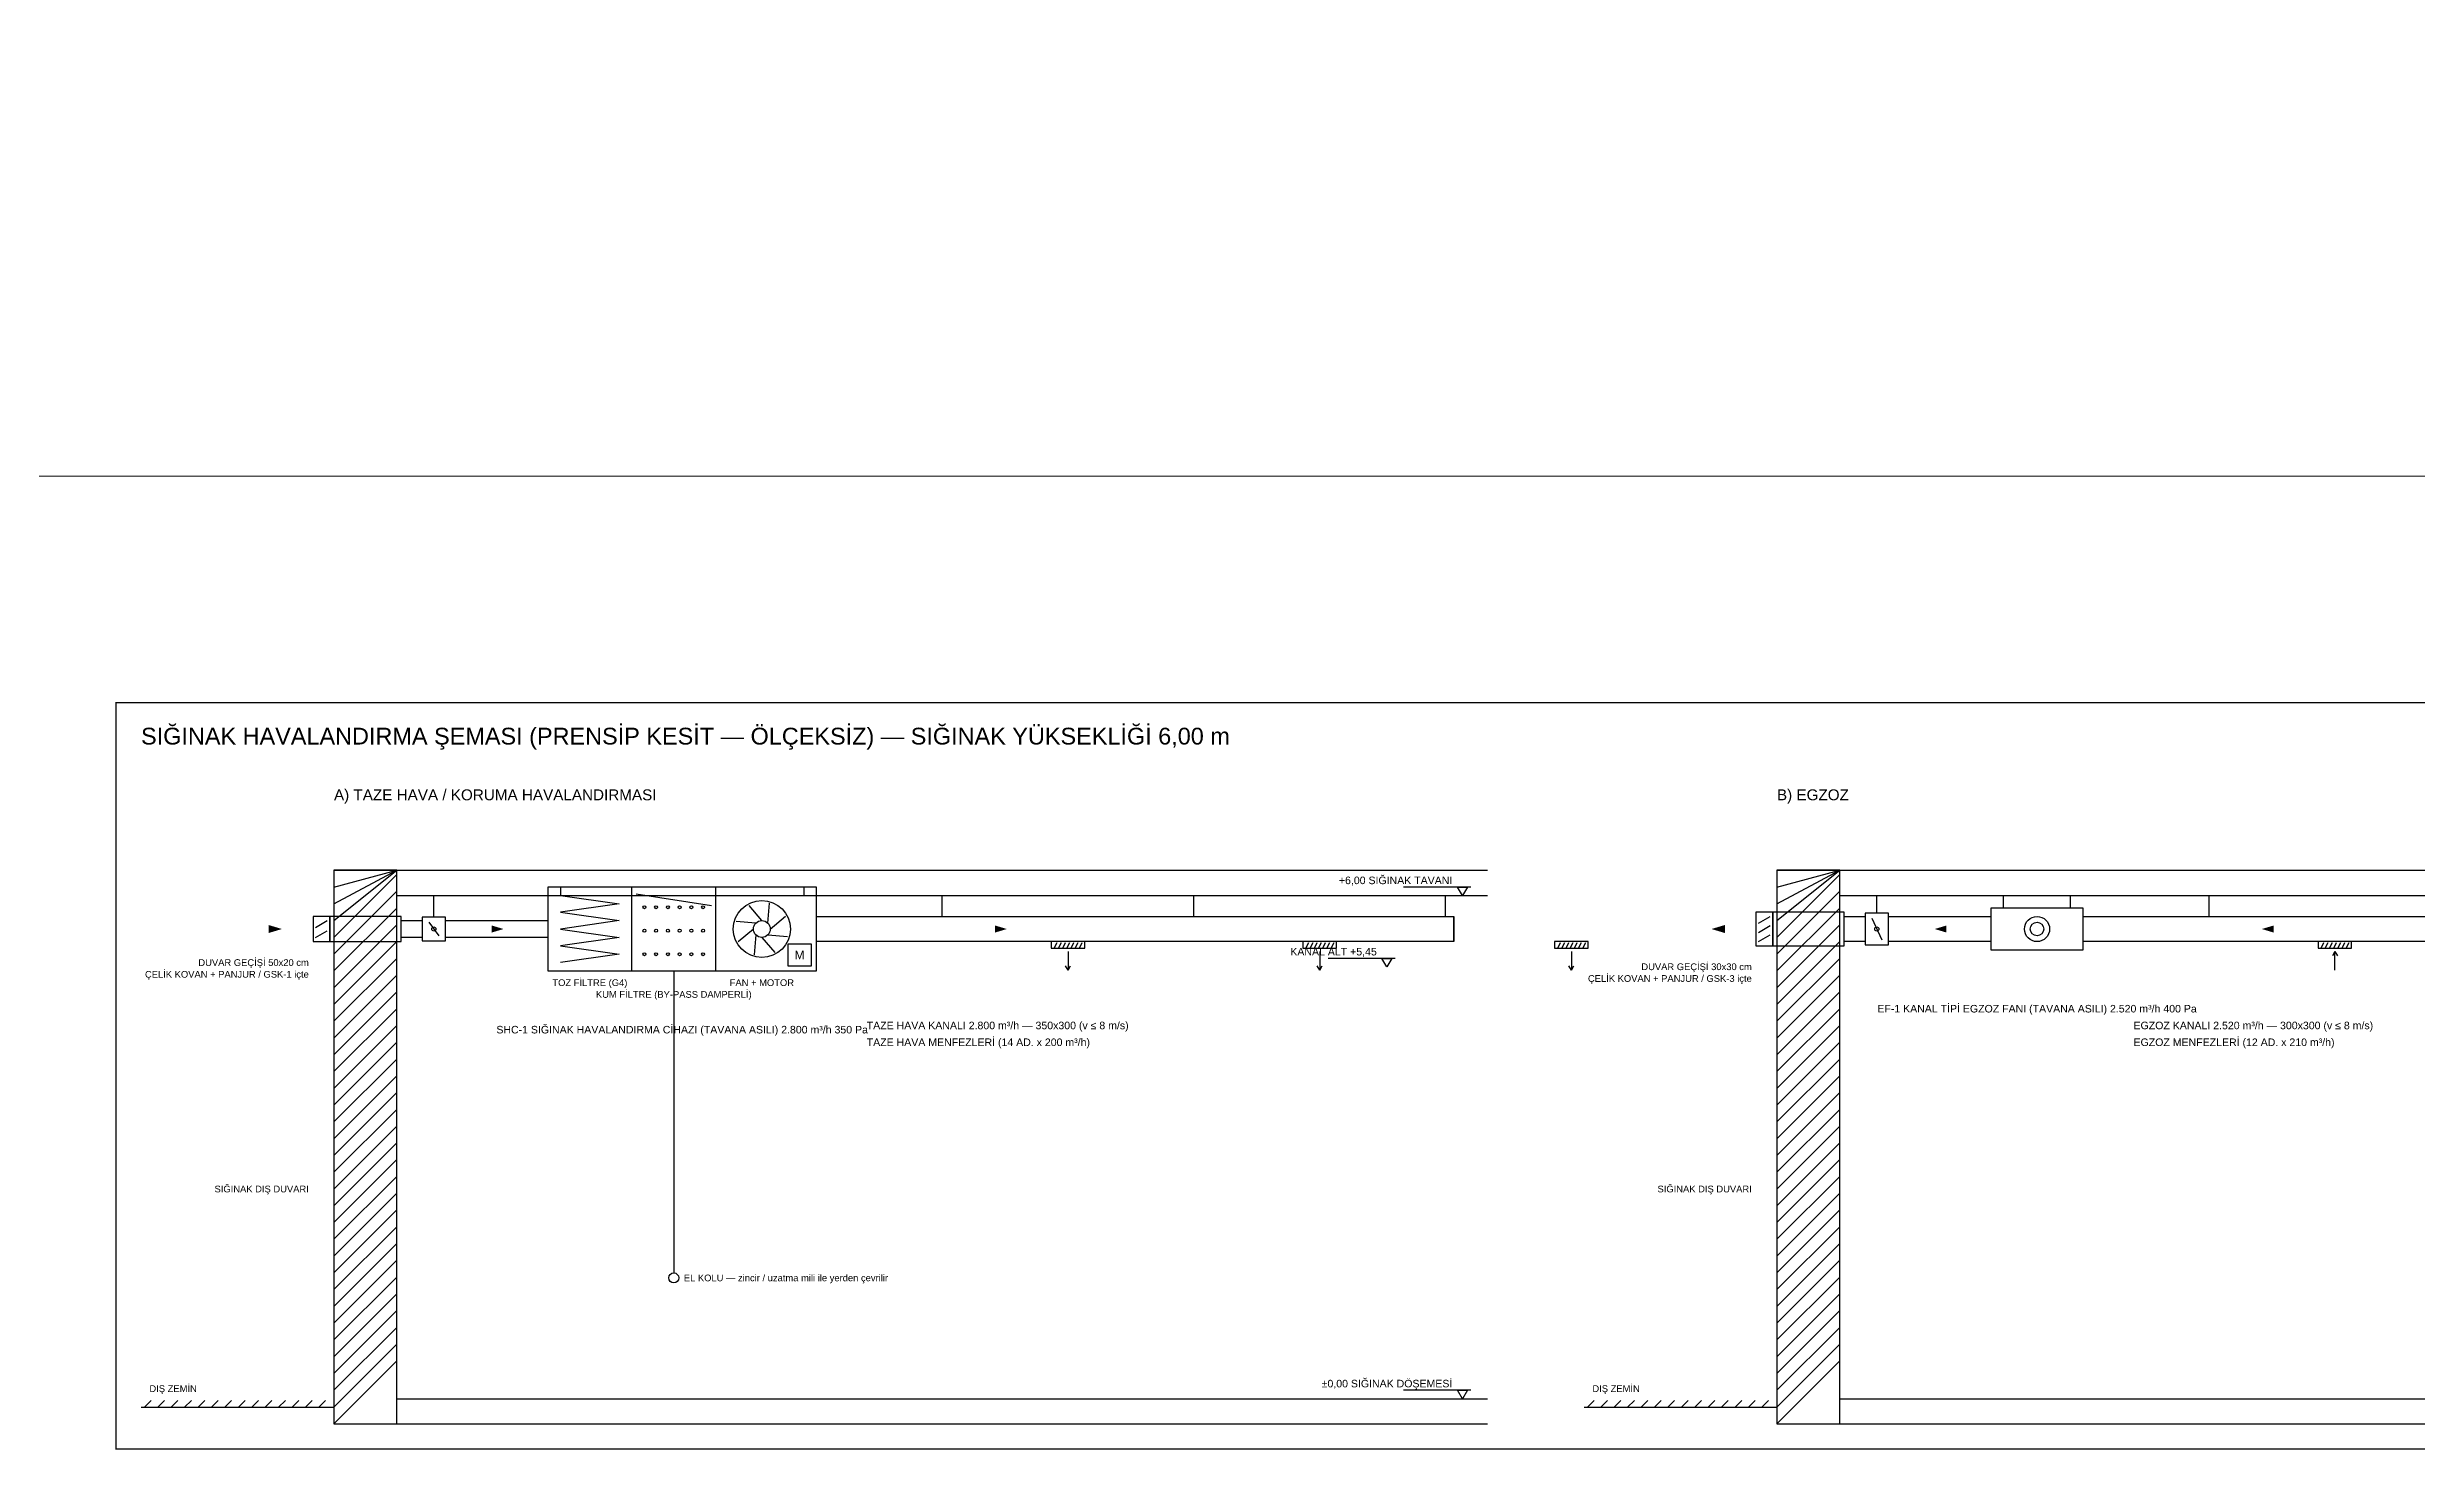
# Model space of a CAD drawing. Header units: centimetres. Extents: x -277999 to 283551, y -705288 to -693449.
# Drawn here: x 260788 to 263612, y -702511 to -700839 of the extents above; entities that cross this region are included whole.
import ezdxf
from ezdxf.enums import TextEntityAlignment as Align

# ---------------------------------------------------------------- set-up
doc = ezdxf.new("R2010")
doc.units = ezdxf.units.CM
for name, color, linetype in [('ROTAS-HAV-BASLIK', 7, 'Continuous'), ('ROTAS-HAV-CERCEVE', 7, 'Continuous'), ('ROTAS-HAV-CIHAZ', 6, 'Continuous'), ('ROTAS-HAV-EGZOZ', 4, 'Continuous'), ('ROTAS-HAV-GECIS', 2, 'Continuous'), ('ROTAS-HAV-KOT', 7, 'Continuous'), ('ROTAS-HAV-MENFEZ', 7, 'Continuous'), ('ROTAS-HAV-OK', 7, 'Continuous'), ('ROTAS-HAV-SEMA', 7, 'Continuous'), ('ROTAS-HAV-TAZE-HAVA', 3, 'Continuous')]:
    doc.layers.add(name, color=color, linetype=linetype)
doc.styles.add('ROTAS', font='arial.ttf')

msp = doc.modelspace()

# ---------------------------------------------------------------- linework, layer by layer
at = {"layer": 'ROTAS-HAV-CERCEVE', "const_width": 1.5}
for points in [[(258000, -701350), (283550, -701350), (283550, -693450), (258000, -693450)], [(260870, -702510), (265975, -702510), (265975, -701620), (260870, -701620)]]:
    msp.add_lwpolyline(points, close=True, dxfattribs=at)
at = {"layer": 'ROTAS-HAV-CIHAZ'}
for p, q in [((261249, -701876), (261249, -701850)), ((261400, -701840), (261400, -701850)), ((261485, -701940), (261485, -701840)), ((261490, -701848), (261580, -701862)), ((261585, -701940), (261585, -701840)), ((261640, -701880), (261624.7, -701861.9)), ((261647.1, -701882.9), (261649, -701859.3)), ((261690, -701840), (261690, -701850)), ((262969, -701871), (262969, -701850)), ((263120, -701865), (263120, -701850)), ((263200, -701865), (263200, -701850)), ((261243, -701882), (261255, -701898)), ((261632.9, -701882.9), (261609.3, -701881)), ((261630, -701890), (261611.9, -701905.3)), ((261650, -701890), (261668.1, -701874.7)), ((262963, -701877), (262975, -701903)), ((261632.9, -701897.1), (261631, -701920.7)), ((261640, -701900), (261655.3, -701918.1)), ((261647.1, -701897.1), (261670.7, -701899))]:
    msp.add_line(p, q, dxfattribs=at)
for points in [[(261385, -701940), (261705, -701940), (261705, -701840), (261385, -701840)], [(263105, -701915), (263215, -701915), (263215, -701865), (263105, -701865)], [(261235, -701904), (261263, -701904), (261263, -701876), (261235, -701876)], [(262955, -701909), (262983, -701909), (262983, -701871), (262955, -701871)], [(261671, -701934), (261699, -701934), (261699, -701908), (261671, -701908)]]:
    msp.add_lwpolyline(points, close=True, dxfattribs=at)
for points in [[(261400, -701850), (261470, -701860), (261400, -701870), (261470, -701880), (261400, -701890), (261470, -701900), (261400, -701910), (261470, -701920), (261400, -701930)], [(261535, -701940), (261535, -702300)]]:
    msp.add_lwpolyline(points, dxfattribs=at)
for centre, radius in [((261500, -701864), 1.8), ((261514, -701864), 1.8), ((261528, -701864), 1.8), ((261542, -701864), 1.8), ((261556, -701864), 1.8), ((261570, -701864), 1.8), ((261640, -701890), 34), ((261249, -701890), 2.5), ((261500, -701892), 1.8), ((261514, -701892), 1.8), ((261528, -701892), 1.8), ((261542, -701892), 1.8), ((261556, -701892), 1.8), ((261570, -701892), 1.8), ((261640, -701890), 10), ((262969, -701890), 2.5), ((263160, -701890), 15), ((263160, -701890), 8), ((261500, -701920), 1.8), ((261514, -701920), 1.8), ((261528, -701920), 1.8), ((261542, -701920), 1.8), ((261556, -701920), 1.8), ((261570, -701920), 1.8), ((261535, -702306), 6)]:
    msp.add_circle(centre, radius, dxfattribs=at)
at = {"layer": 'ROTAS-HAV-EGZOZ'}
msp.add_line((263365, -701875), (263365, -701850), dxfattribs=at)
for points in [[(262930, -701875), (262955, -701875)], [(263105, -701875), (263105, -701905), (262983, -701905)], [(262983, -701875), (263105, -701875)], [(264185, -701875), (264185, -701905), (263215, -701905), (263215, -701875), (264185, -701875)], [(262955, -701905), (262930, -701905)]]:
    msp.add_lwpolyline(points, dxfattribs=at)
at = {"layer": 'ROTAS-HAV-GECIS'}
for p, q in [((261108, -701888), (261122, -701880)), ((261108, -701900), (261122, -701892)), ((262828, -701883), (262842, -701875)), ((262828, -701894), (262842, -701886)), ((262828, -701905), (262842, -701897))]:
    msp.add_line(p, q, dxfattribs=at)
for points in [[(261105, -701905), (261125, -701905), (261125, -701875), (261105, -701875)], [(261125, -701905), (261210, -701905), (261210, -701875), (261125, -701875)], [(262825, -701910), (262845, -701910), (262845, -701870), (262825, -701870)], [(262845, -701910), (262930, -701910), (262930, -701870), (262845, -701870)]]:
    msp.add_lwpolyline(points, close=True, dxfattribs=at)
at = {"layer": 'ROTAS-HAV-KOT'}
for p, q in [((262485, -701840), (262405, -701840)), ((262395, -701925), (262315, -701925)), ((262485, -702440), (262405, -702440))]:
    msp.add_line(p, q, dxfattribs=at)
for points in [[(262475, -701850), (262469, -701840), (262481, -701840)], [(262385, -701935), (262379, -701925), (262391, -701925)], [(262475, -702450), (262469, -702440), (262481, -702440)]]:
    msp.add_lwpolyline(points, close=True, dxfattribs=at)
at = {"layer": 'ROTAS-HAV-MENFEZ'}
for p, q in [((261989, -701912), (261992, -701906)), ((261994, -701912), (261997, -701906)), ((261999, -701912), (262002, -701906)), ((262004, -701912), (262007, -701906)), ((262005, -701917), (262005, -701939)), ((262009, -701912), (262012, -701906)), ((262014, -701912), (262017, -701906)), ((262019, -701912), (262022, -701906)), ((262289, -701912), (262292, -701906)), ((262294, -701912), (262297, -701906)), ((262299, -701912), (262302, -701906)), ((262304, -701912), (262307, -701906)), ((262305, -701917), (262305, -701939)), ((262309, -701912), (262312, -701906)), ((262314, -701912), (262317, -701906)), ((262319, -701912), (262322, -701906)), ((262589, -701912), (262592, -701906)), ((262594, -701912), (262597, -701906)), ((262599, -701912), (262602, -701906)), ((262604, -701912), (262607, -701906)), ((262605, -701917), (262605, -701939)), ((262609, -701912), (262612, -701906)), ((262614, -701912), (262617, -701906)), ((262619, -701912), (262622, -701906)), ((263499, -701912), (263502, -701906)), ((263504, -701912), (263507, -701906)), ((263509, -701912), (263512, -701906)), ((263515, -701917), (263512, -701922)), ((263514, -701912), (263517, -701906)), ((263515, -701939), (263515, -701917)), ((263515, -701917), (263518, -701922)), ((263519, -701912), (263522, -701906)), ((263524, -701912), (263527, -701906)), ((263529, -701912), (263532, -701906)), ((262005, -701939), (262002, -701934)), ((262005, -701939), (262008, -701934)), ((262305, -701939), (262302, -701934)), ((262305, -701939), (262308, -701934)), ((262605, -701939), (262602, -701934)), ((262605, -701939), (262608, -701934))]:
    msp.add_line(p, q, dxfattribs=at)
for points in [[(261985, -701913), (262025, -701913), (262025, -701905), (261985, -701905)], [(262285, -701913), (262325, -701913), (262325, -701905), (262285, -701905)], [(262585, -701913), (262625, -701913), (262625, -701905), (262585, -701905)], [(263495, -701913), (263535, -701913), (263535, -701905), (263495, -701905)]]:
    msp.add_lwpolyline(points, close=True, dxfattribs=at)
at = {"layer": 'ROTAS-HAV-OK'}
for points in [[(261068, -701890), (261052, -701885.2), (261052, -701894.8)], [(261332, -701890), (261318, -701885.8), (261318, -701894.2)], [(261932, -701890), (261918, -701885.8), (261918, -701894.2)], [(262772, -701890), (262788, -701894.8), (262788, -701885.2)], [(263038, -701890), (263052, -701894.2), (263052, -701885.8)], [(263428, -701890), (263442, -701894.2), (263442, -701885.8)]]:
    msp.add_solid(points, dxfattribs=at)
at = {"layer": 'ROTAS-HAV-SEMA'}
for p, q in [((261130, -701880), (261205, -701820)), ((261130, -701860), (261205, -701820)), ((261130, -701840), (261205, -701820)), ((261130, -701820), (262505, -701820)), ((261130, -701900), (261205, -701825)), ((262850, -701880), (262925, -701820)), ((262850, -701860), (262925, -701820)), ((262850, -701840), (262925, -701820)), ((262850, -701820), (264225, -701820)), ((262850, -701900), (262925, -701825)), ((261130, -701920), (261205, -701845)), ((261130, -701940), (261205, -701865)), ((261205, -701850), (262505, -701850)), ((262850, -701920), (262925, -701845)), ((262850, -701940), (262925, -701865)), ((262925, -701850), (264225, -701850)), ((261130, -701960), (261205, -701885)), ((262850, -701960), (262925, -701885)), ((261130, -701980), (261205, -701905)), ((262850, -701980), (262925, -701905)), ((261130, -702000), (261205, -701925)), ((261130, -702020), (261205, -701945)), ((262850, -702000), (262925, -701925)), ((262850, -702020), (262925, -701945)), ((261130, -702040), (261205, -701965)), ((262850, -702040), (262925, -701965)), ((261130, -702060), (261205, -701985)), ((261130, -702080), (261205, -702005)), ((262850, -702060), (262925, -701985)), ((262850, -702080), (262925, -702005)), ((261130, -702100), (261205, -702025)), ((262850, -702100), (262925, -702025)), ((261130, -702120), (261205, -702045)), ((261130, -702140), (261205, -702065)), ((262850, -702120), (262925, -702045)), ((262850, -702140), (262925, -702065)), ((261130, -702160), (261205, -702085)), ((262850, -702160), (262925, -702085)), ((261130, -702180), (261205, -702105)), ((262850, -702180), (262925, -702105)), ((261130, -702200), (261205, -702125)), ((261130, -702220), (261205, -702145)), ((262850, -702200), (262925, -702125)), ((262850, -702220), (262925, -702145)), ((261130, -702240), (261205, -702165)), ((262850, -702240), (262925, -702165)), ((261130, -702260), (261205, -702185)), ((261130, -702280), (261205, -702205)), ((262850, -702260), (262925, -702185)), ((262850, -702280), (262925, -702205)), ((261130, -702300), (261205, -702225)), ((262850, -702300), (262925, -702225)), ((261130, -702320), (261205, -702245)), ((262850, -702320), (262925, -702245)), ((261130, -702340), (261205, -702265)), ((261130, -702360), (261205, -702285)), ((262850, -702340), (262925, -702265)), ((262850, -702360), (262925, -702285)), ((261130, -702380), (261205, -702305)), ((262850, -702380), (262925, -702305)), ((261130, -702400), (261205, -702325)), ((261130, -702420), (261205, -702345)), ((262850, -702400), (262925, -702325)), ((262850, -702420), (262925, -702345)), ((261130, -702440), (261205, -702365)), ((262850, -702440), (262925, -702365)), ((261130, -702460), (261205, -702385)), ((262850, -702460), (262925, -702385)), ((261130, -702480), (261205, -702405)), ((262850, -702480), (262925, -702405)), ((260900, -702460), (261130, -702460)), ((260904, -702460), (260912, -702452)), ((260920, -702460), (260928, -702452)), ((260936, -702460), (260944, -702452)), ((260952, -702460), (260960, -702452)), ((260968, -702460), (260976, -702452)), ((260984, -702460), (260992, -702452)), ((261000, -702460), (261008, -702452)), ((261016, -702460), (261024, -702452)), ((261032, -702460), (261040, -702452)), ((261048, -702460), (261056, -702452)), ((261064, -702460), (261072, -702452)), ((261080, -702460), (261088, -702452)), ((261096, -702460), (261104, -702452)), ((261112, -702460), (261120, -702452)), ((261205, -702450), (262505, -702450)), ((262620, -702460), (262850, -702460)), ((262624, -702460), (262632, -702452)), ((262640, -702460), (262648, -702452)), ((262656, -702460), (262664, -702452)), ((262672, -702460), (262680, -702452)), ((262688, -702460), (262696, -702452)), ((262704, -702460), (262712, -702452)), ((262720, -702460), (262728, -702452)), ((262736, -702460), (262744, -702452)), ((262752, -702460), (262760, -702452)), ((262768, -702460), (262776, -702452)), ((262784, -702460), (262792, -702452)), ((262800, -702460), (262808, -702452)), ((262816, -702460), (262824, -702452)), ((262832, -702460), (262840, -702452)), ((262925, -702450), (264225, -702450)), ((261205, -702480), (262505, -702480)), ((262925, -702480), (264225, -702480))]:
    msp.add_line(p, q, dxfattribs=at)
for points in [[(261130, -702480), (261205, -702480), (261205, -701820), (261130, -701820)], [(262850, -702480), (262925, -702480), (262925, -701820), (262850, -701820)]]:
    msp.add_lwpolyline(points, close=True, dxfattribs=at)
at = {"layer": 'ROTAS-HAV-TAZE-HAVA'}
for p, q in [((261855, -701875), (261855, -701850)), ((262155, -701875), (262155, -701850)), ((262455, -701875), (262455, -701850)), ((262465, -701905), (262465, -701875))]:
    msp.add_line(p, q, dxfattribs=at)
for points in [[(261210, -701880), (261235, -701880)], [(261385, -701880), (261385, -701900), (261263, -701900)], [(261263, -701880), (261385, -701880)], [(262465, -701875), (262465, -701905), (261705, -701905), (261705, -701875), (262465, -701875)], [(261235, -701900), (261210, -701900)]]:
    msp.add_lwpolyline(points, dxfattribs=at)

# ---------------------------------------------------------------- texts
at = {"layer": 'ROTAS-HAV-BASLIK', "style": 'ROTAS'}
for s, height, p in [('SIĞINAK HAVALANDIRMA ŞEMASI (PRENSİP KESİT — ÖLÇEKSİZ) — SIĞINAK YÜKSEKLİĞİ 6,00 m', 20, (260900, -701660)), ('A) TAZE HAVA / KORUMA HAVALANDIRMASI', 13, (261130, -701730)), ('B) EGZOZ', 13, (262850, -701730))]:
    msp.add_text(s, height=height, dxfattribs=at).set_placement(p, align=Align.MIDDLE_LEFT)
at = {"layer": 'ROTAS-HAV-CIHAZ', "style": 'ROTAS'}
for s, height, p in [('M', 10, (261685, -701921)), ('TOZ FİLTRE (G4)', 8, (261435, -701954)), ('FAN + MOTOR', 8, (261640, -701954)), ('KUM FİLTRE (BY-PASS DAMPERLİ)', 8, (261535, -701968)), ('EF-1 KANAL TİPİ EGZOZ FANI (TAVANA ASILI) 2.520 m³/h 400 Pa', 9, (263160, -701985)), ('SHC-1 SIĞINAK HAVALANDIRMA CİHAZI (TAVANA ASILI) 2.800 m³/h 350 Pa', 9, (261545, -702010))]:
    msp.add_text(s, height=height, dxfattribs=at).set_placement(p, align=Align.MIDDLE_CENTER)
msp.add_text('EL KOLU — zincir / uzatma mili ile yerden çevrilir', height=8, dxfattribs=at).set_placement((261547, -702306), align=Align.MIDDLE_LEFT)
at = {"layer": 'ROTAS-HAV-EGZOZ', "style": 'ROTAS'}
msp.add_text('EGZOZ KANALI 2.520 m³/h — 300x300 (v ≤ 8 m/s)', height=9, dxfattribs=at).set_placement((263275, -702005), align=Align.MIDDLE_LEFT)
at = {"layer": 'ROTAS-HAV-GECIS', "style": 'ROTAS'}
for s, p in [('DUVAR GEÇİŞİ 50x20 cm', (261100, -701930)), ('ÇELİK KOVAN + PANJUR / GSK-1 içte', (261100, -701944)), ('ÇELİK KOVAN + PANJUR / GSK-3 içte', (262820, -701949)), ('DUVAR GEÇİŞİ 30x30 cm', (262820, -701935))]:
    msp.add_text(s, height=8, dxfattribs=at).set_placement(p, align=Align.MIDDLE_RIGHT)
at = {"layer": 'ROTAS-HAV-KOT', "style": 'ROTAS'}
for s, p in [('+6,00 SIĞINAK TAVANI', (262463, -701832)), ('KANAL ALT +5,45', (262373, -701917)), ('±0,00 SIĞINAK DÖŞEMESİ', (262463, -702432))]:
    msp.add_text(s, height=9, dxfattribs=at).set_placement(p, align=Align.MIDDLE_RIGHT)
at = {"layer": 'ROTAS-HAV-MENFEZ', "style": 'ROTAS'}
for s, p in [('TAZE HAVA MENFEZLERİ (14 AD. x 200 m³/h)', (261765, -702025)), ('EGZOZ MENFEZLERİ (12 AD. x 210 m³/h)', (263275, -702025))]:
    msp.add_text(s, height=9, dxfattribs=at).set_placement(p, align=Align.MIDDLE_LEFT)
at = {"layer": 'ROTAS-HAV-SEMA', "style": 'ROTAS'}
for p in [(261100, -702200), (262820, -702200)]:
    msp.add_text('SIĞINAK DIŞ DUVARI', height=8, dxfattribs=at).set_placement(p, align=Align.MIDDLE_RIGHT)
for p in [(260910, -702438), (262630, -702438)]:
    msp.add_text('DIŞ ZEMİN', height=8, dxfattribs=at).set_placement(p, align=Align.MIDDLE_LEFT)
at = {"layer": 'ROTAS-HAV-TAZE-HAVA', "style": 'ROTAS'}
msp.add_text('TAZE HAVA KANALI 2.800 m³/h — 350x300 (v ≤ 8 m/s)', height=9, dxfattribs=at).set_placement((261765, -702005), align=Align.MIDDLE_LEFT)

doc.saveas('drawing.dxf')
